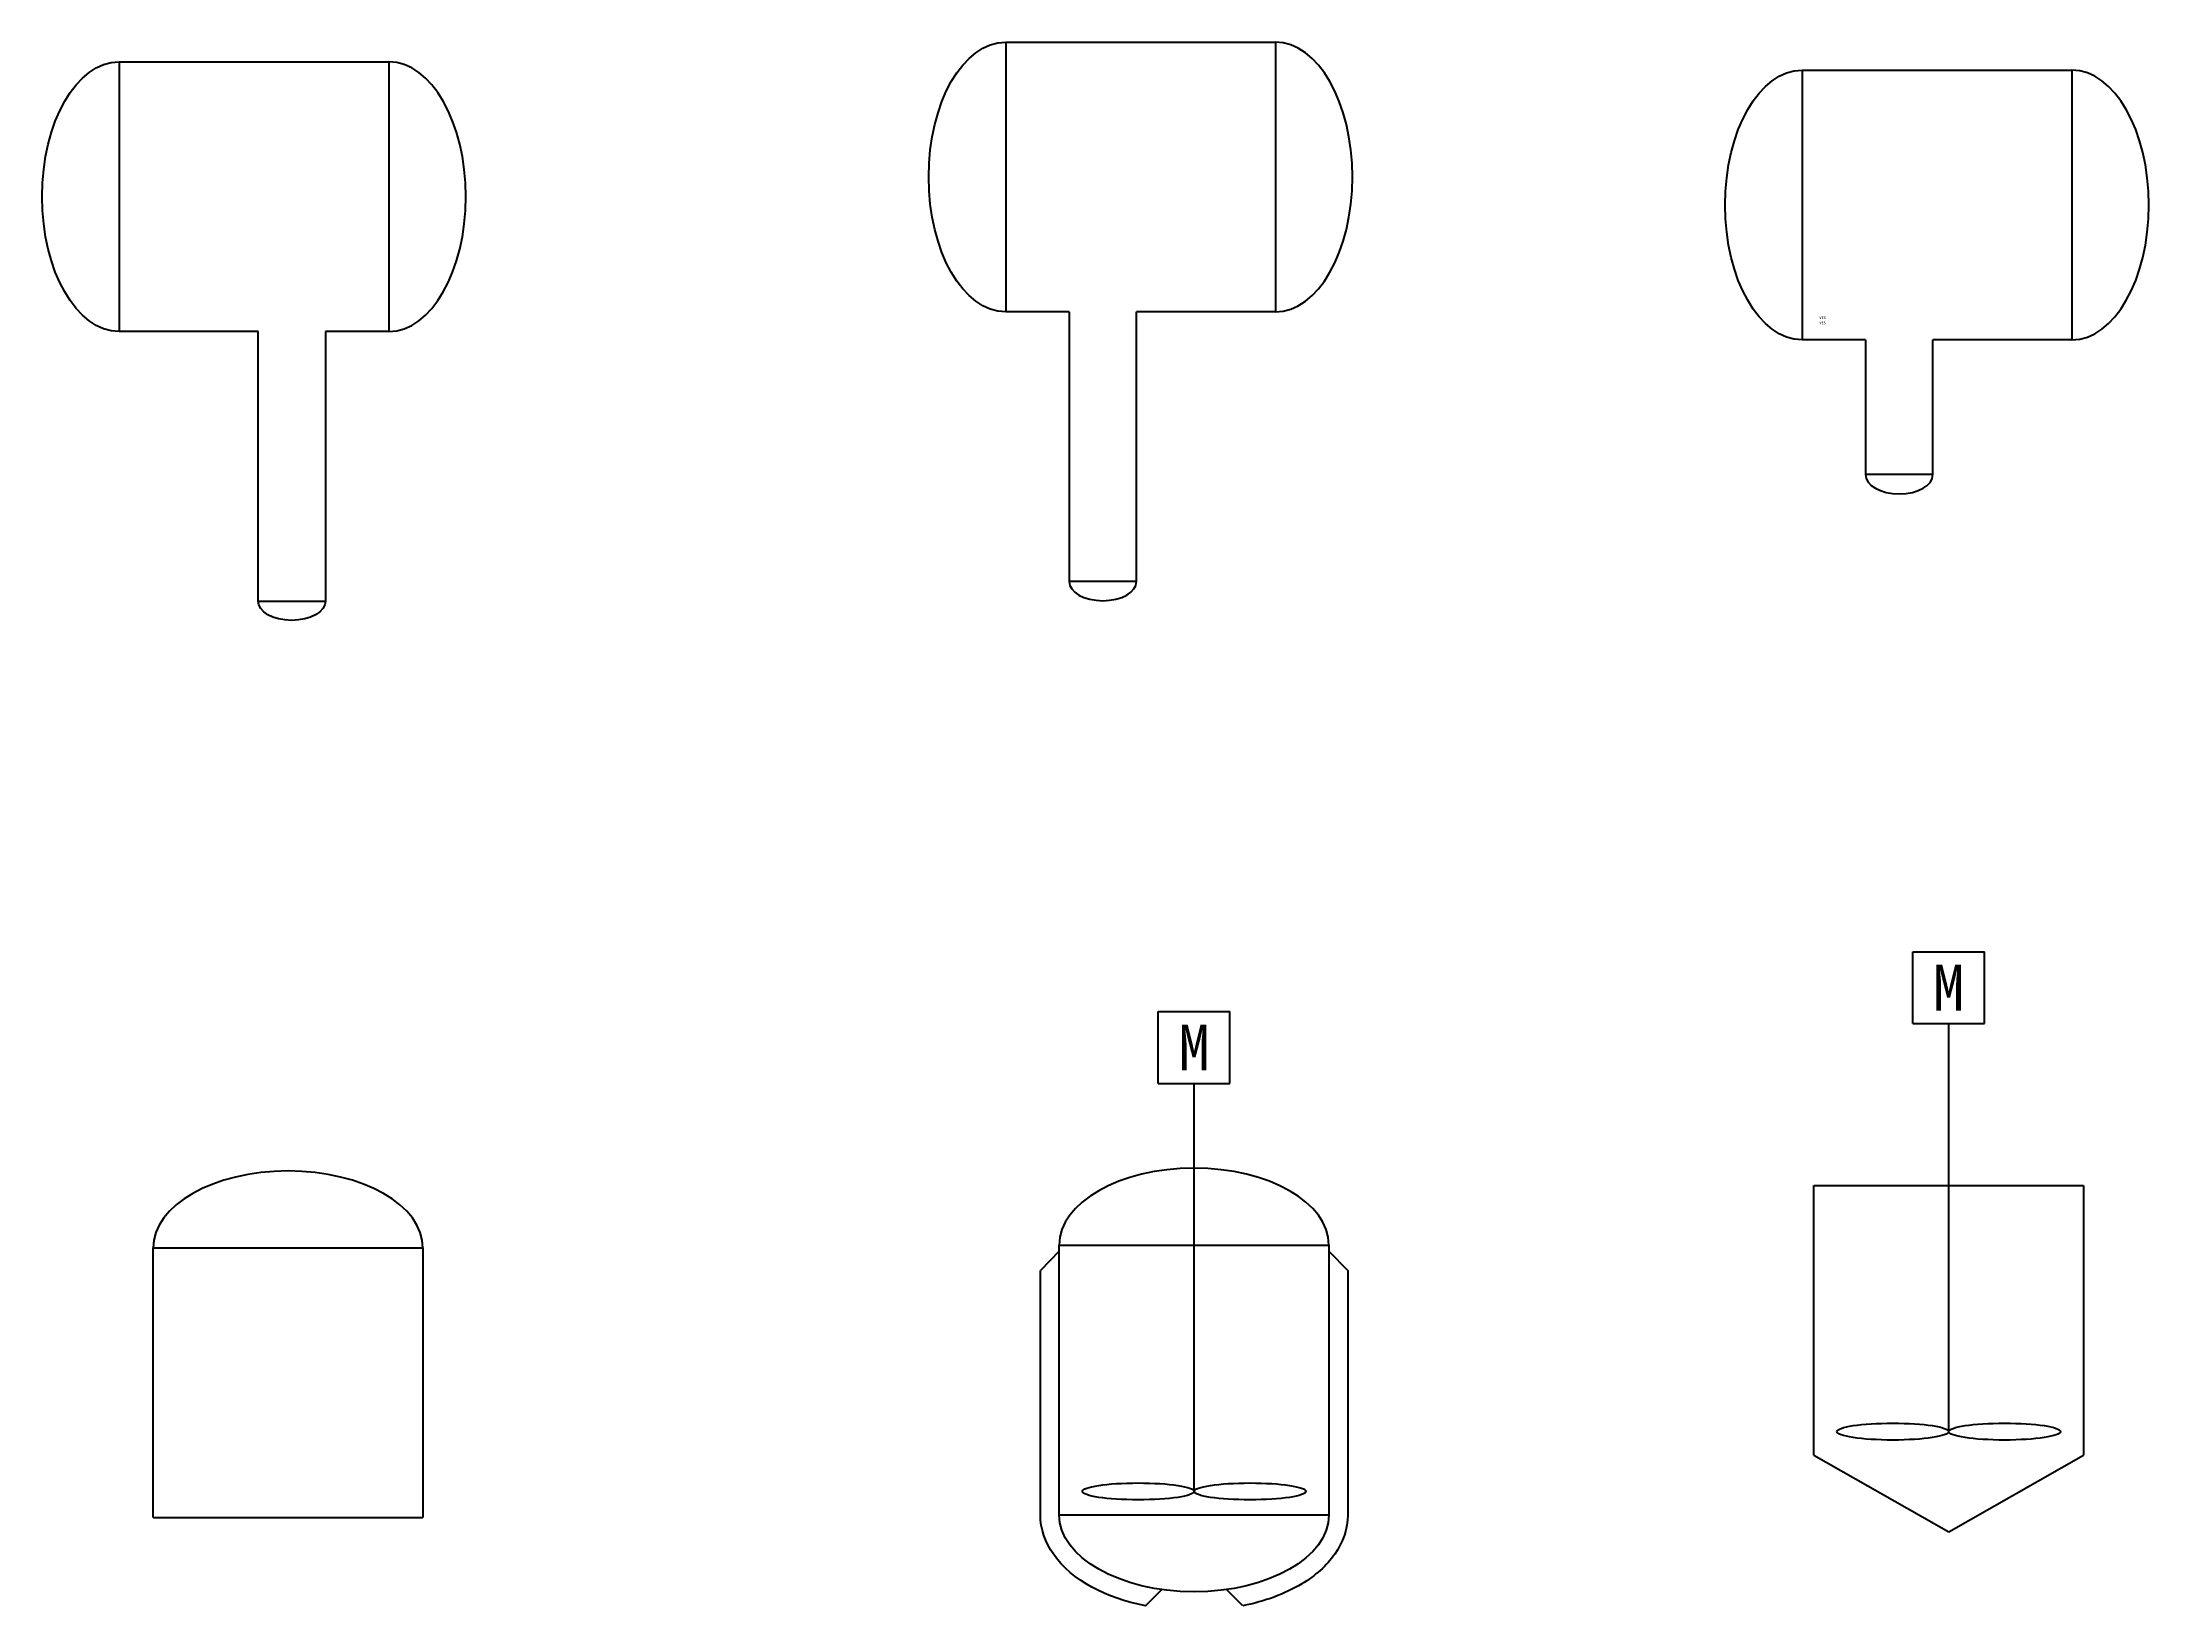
# Model space of a CAD drawing. Header units: millimetres. Extents: x 90 to 804, y 421 to 951.
import ezdxf
from ezdxf.enums import TextEntityAlignment as Align

# ---------------------------------------------------------------- set-up
doc = ezdxf.new("R2010")
doc.units = ezdxf.units.MM
doc.styles.add('HZ#', font='SimSun.ttf')
doc.styles.add('HZT', font='SimSun.ttf')

msp = doc.modelspace()

# ---------------------------------------------------------------- linework, layer by layer
for p, q in [((416.5, 951.46), (416.5, 860.05)), ((416.5, 951.46), (507.91, 951.46)), ((507.91, 951.46), (507.91, 860.05)), ((116, 944.81), (207.41, 944.81)), ((116, 944.81), (116, 853.4)), ((207.41, 944.81), (207.41, 853.4)), ((686.44, 941.98), (777.85, 941.98)), ((686.44, 941.98), (686.44, 850.57)), ((777.85, 941.98), (777.85, 850.57)), ((437.98, 860.05), (416.5, 860.05)), ((437.98, 860.05), (437.98, 768.64)), ((460.83, 768.64), (460.83, 860.05)), ((507.91, 860.05), (460.83, 860.05)), ((163.08, 853.4), (116, 853.4)), ((163.08, 761.99), (163.08, 853.4)), ((207.41, 853.4), (185.93, 853.4)), ((185.93, 853.4), (185.93, 761.99)), ((707.93, 850.57), (686.44, 850.57)), ((707.93, 850.57), (707.93, 804.86)), ((777.85, 850.57), (730.78, 850.57)), ((730.78, 804.86), (730.78, 850.57)), ((730.78, 804.86), (707.93, 804.86)), ((460.83, 768.64), (437.98, 768.64)), ((163.08, 761.99), (185.93, 761.99)), ((723.94, 618.79), (723.94, 643.1)), ((723.94, 643.1), (748.26, 643.1)), ((748.26, 618.79), (748.26, 643.1)), ((468.19, 622.84), (492.51, 622.84)), ((468.19, 598.52), (468.19, 622.84)), ((492.51, 598.52), (492.51, 622.84)), ((723.94, 618.79), (748.26, 618.79)), ((736.1, 480.46), (736.1, 618.79)), ((468.19, 598.52), (492.51, 598.52)), ((480.35, 460.2), (480.35, 598.52)), ((690.39, 472.53), (690.39, 563.94)), ((690.39, 563.94), (781.8, 563.94)), ((781.8, 563.94), (781.8, 472.53)), ((127.57, 451.31), (127.57, 542.72)), ((127.57, 542.72), (218.98, 542.72)), ((218.98, 542.72), (218.98, 451.31)), ((434.64, 543.67), (526.05, 543.67)), ((434.64, 452.26), (434.64, 543.67)), ((526.05, 543.67), (526.05, 452.26)), ((434.64, 541.59), (428.25, 535.12)), ((526.05, 541.59), (532.45, 535.12)), ((428.25, 452.26), (428.25, 535.12)), ((532.45, 535.12), (532.45, 452.26)), ((690.39, 472.53), (736.1, 446.44)), ((736.1, 446.44), (781.8, 472.53)), ((127.57, 451.31), (218.98, 451.31)), ((434.64, 452.26), (526.05, 452.26)), ((463.82, 421.39), (469.38, 426.93)), ((496.88, 421.39), (491.32, 426.93))]:
    msp.add_line(p, q)
at = {"extrusion": (0, 0, -1)}
for centre, major_axis in [((416.5, 905.76), (0, 45.71)), ((116, 899.1), (0, 45.71)), ((686.44, 896.27), (0, 45.71)), ((174.51, 761.99), (-11.43, 0)), ((480.35, 452.26), (-45.71, 0))]:
    msp.add_ellipse(centre, major_axis=major_axis, ratio=0.570921, start_param=3.141593, end_param=6.283185, dxfattribs=at)
for centre, major_axis in [((507.91, 905.76), (0, 45.71)), ((207.41, 899.1), (0, 45.71)), ((777.85, 896.27), (0, 45.71)), ((719.35, 804.86), (11.43, 0)), ((449.41, 768.64), (11.43, 0)), ((173.27, 542.72), (-45.71, 0)), ((480.35, 543.67), (-45.71, 0))]:
    msp.add_ellipse(centre, major_axis=major_axis, ratio=0.570921, start_param=3.141593, end_param=6.283185)
for centre in [(717.15, 480.46), (755.04, 480.46), (461.41, 460.2), (499.29, 460.2)]:
    msp.add_ellipse(centre, major_axis=(-18.94, 0), ratio=0.150794)
for points, knots in [([(463.82, 421.39), (450.59, 424.06), (439.01, 429.96), (429.92, 442.78), (428.25, 447.48), (428.25, 452.26)], [5.052969, 5.052969, 5.052969, 5.052969, 5.898557, 5.898557, 6.283185, 6.283185, 6.283185, 6.283185]), ([(532.45, 452.26), (532.45, 447.55), (530.82, 442.91), (525.28, 434.97), (521.41, 431.6), (511.12, 425.4), (504.24, 422.9), (496.86, 421.42)], [3.141593, 3.141593, 3.141593, 3.141593, 3.520856, 3.520856, 3.900119, 3.900119, 4.371692, 4.371692, 4.371692, 4.371692])]:
    msp.add_open_spline(points, degree=3, knots=knots)

# ---------------------------------------------------------------- texts
at = {"style": 'HZ#'}
for p in [(736.1, 630.95), (480.35, 610.68)]:
    msp.add_text('M', height=15.54, dxfattribs=at).set_placement(p, align=Align.MIDDLE)
at = {"flags": 1}
for tag, p, height, style in [('SVES', (416.5, 860.05), 0.0000914, 'HZ#'), ('SVES', (416.5, 860.05), 0.0000914, 'HZ#'), ('VES', (692.29, 857.57), 0.914, 'HZT'), ('SVES', (116, 853.4), 0.0000914, 'HZ#'), ('SVES', (116, 853.4), 0.0000914, 'HZ#'), ('VES', (692.29, 855.83), 0.914, 'HZT'), ('SVES', (690.39, 472.53), 0.0000914, 'HZ#'), ('SVES', (690.39, 472.53), 0.0000914, 'HZ#'), ('SVES', (127.57, 451.31), 0.0000914, 'HZ#'), ('SVES', (127.57, 451.31), 0.0000914, 'HZ#'), ('SVES', (434.64, 452.26), 0.0000914, 'HZ#'), ('SVES', (434.64, 452.26), 0.0000914, 'HZ#')]:
    msp.add_attdef(tag, p, '', height=height, dxfattribs=dict(at, style=style))

doc.saveas('drawing.dxf')
